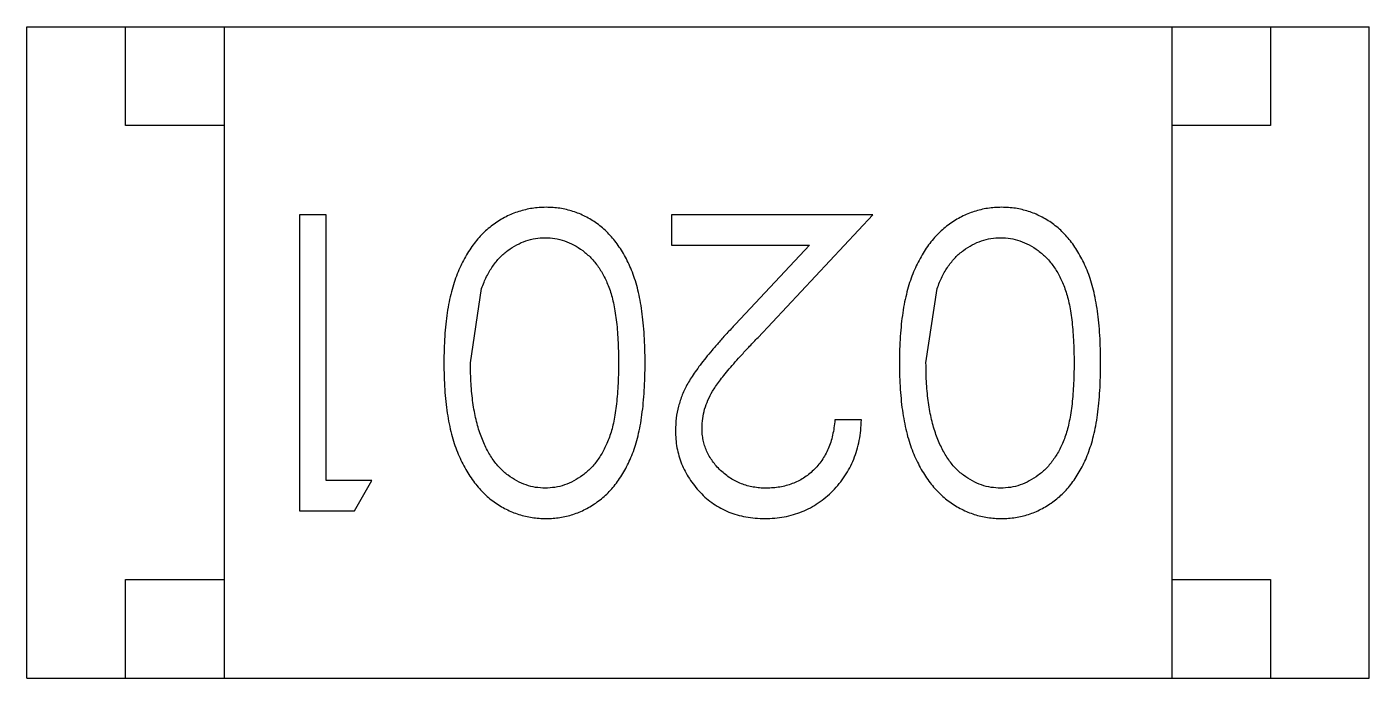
# Model space of a CAD drawing. Header units: inches. Extents: x -190 to 160, y -110 to 38.
# Drawn here: x 51.586 to 52.266, y -50.645 to -50.315 of the extents above; entities that cross this region are included whole.
import ezdxf

# ---------------------------------------------------------------- set-up
doc = ezdxf.new("R2010")
doc.units = ezdxf.units.IN
doc.header["$LTSCALE"] = 1.21
doc.header["$MEASUREMENT"] = 0
doc.layers.get('0').update_dxf_attribs({"linetype": 'CONTINUOUS'})

msp = doc.modelspace()

# ---------------------------------------------------------------- linework, layer by layer
at = {"color": 7, "linetype": 'Continuous'}
for p, q in [((51.58565, -50.6451), (51.58565, -50.3151)), ((51.58565, -50.3151), (52.26565, -50.3151)), ((51.63565, -50.3651), (51.63565, -50.3151)), ((51.68565, -50.3151), (51.68565, -50.6451)), ((52.16565, -50.3151), (52.16565, -50.6451)), ((52.21565, -50.3151), (52.21565, -50.3651)), ((52.26565, -50.6451), (52.26565, -50.3151)), ((51.68565, -50.3651), (51.63565, -50.3651)), ((52.21565, -50.3651), (52.16565, -50.3651)), ((51.72385, -50.41038), (51.72385, -50.56038)), ((51.73731, -50.41038), (51.72385, -50.41038)), ((51.73731, -50.545), (51.73731, -50.41038)), ((51.91231, -50.41038), (51.91231, -50.42577)), ((52.01423, -50.41038), (51.91231, -50.41038)), ((51.95606, -50.47246), (52.01423, -50.41038)), ((51.91231, -50.42577), (51.98211, -50.42577)), ((51.98211, -50.42577), (51.94458, -50.46582)), ((51.81038, -50.48538), (51.81606, -50.44767)), ((52.04115, -50.48538), (52.04683, -50.44767)), ((52.00846, -50.51423), (51.995, -50.51423)), ((51.76038, -50.545), (51.73731, -50.545)), ((51.75158, -50.56038), (51.76038, -50.545)), ((51.72385, -50.56038), (51.75158, -50.56038)), ((51.63565, -50.6451), (51.63565, -50.5951)), ((51.63565, -50.5951), (51.68565, -50.5951)), ((52.16565, -50.5951), (52.21565, -50.5951)), ((52.21565, -50.5951), (52.21565, -50.6451)), ((51.58565, -50.6451), (52.26565, -50.6451))]:
    msp.add_line(p, q, dxfattribs=at)
for points, knots in [([(51.8487, -50.40654), (51.8475, -50.40656), (51.84513, -50.40659), (51.84162, -50.40704), (51.83818, -50.40769), (51.83483, -50.40862), (51.83157, -50.40985), (51.82837, -50.41127), (51.82529, -50.41304), (51.82227, -50.41501), (51.81938, -50.41727), (51.81665, -50.4198), (51.81405, -50.42257), (51.81165, -50.42563), (51.80939, -50.42893), (51.80732, -50.43249), (51.80539, -50.43629), (51.80362, -50.44036), (51.802, -50.44474), (51.80068, -50.4495), (51.7995, -50.45459), (51.79854, -50.46003), (51.79784, -50.46585), (51.79729, -50.47202), (51.79701, -50.47856), (51.79695, -50.48303), (51.79692, -50.48532)], [0, 0, 0, 0, 0.033824, 0.067298, 0.10028, 0.133019, 0.165736, 0.198792, 0.232372, 0.266409, 0.301016, 0.336196, 0.371972, 0.408574, 0.446394, 0.485225, 0.525372, 0.567224, 0.611081, 0.65775, 0.70702, 0.759235, 0.814484, 0.873227, 0.934937, 1, 1, 1, 1]), ([(51.89885, -50.48532), (51.89883, -50.48294), (51.8988, -50.4783), (51.8985, -50.47153), (51.898, -50.46518), (51.89728, -50.45924), (51.89638, -50.4537), (51.89533, -50.44855), (51.894, -50.44383), (51.89249, -50.4395), (51.89079, -50.4355), (51.88893, -50.43178), (51.88692, -50.42831), (51.88474, -50.42511), (51.88244, -50.42213), (51.87997, -50.4194), (51.87731, -50.41697), (51.87452, -50.41477), (51.8716, -50.41285), (51.86858, -50.41117), (51.86549, -50.4097), (51.86229, -50.40858), (51.85902, -50.40766), (51.85567, -50.407), (51.85221, -50.4066), (51.84988, -50.40656), (51.8487, -50.40654)], [0, 0, 0, 0, 0.068113, 0.132564, 0.193427, 0.250218, 0.303569, 0.353576, 0.400235, 0.443586, 0.484619, 0.524292, 0.56238, 0.599049, 0.63494, 0.669782, 0.704009, 0.737842, 0.771098, 0.803896, 0.836415, 0.868639, 0.900715, 0.933378, 0.966213, 1, 1, 1, 1]), ([(52.07946, -50.40654), (52.07827, -50.40656), (52.0759, -50.40659), (52.07238, -50.40704), (52.06895, -50.40769), (52.0656, -50.40862), (52.06234, -50.40985), (52.05914, -50.41127), (52.05605, -50.41304), (52.05304, -50.41501), (52.05015, -50.41727), (52.04742, -50.4198), (52.04482, -50.42257), (52.04241, -50.42563), (52.04016, -50.42893), (52.03809, -50.43249), (52.03616, -50.43629), (52.03439, -50.44036), (52.03277, -50.44474), (52.03145, -50.4495), (52.03027, -50.45459), (52.02931, -50.46003), (52.02861, -50.46585), (52.02806, -50.47202), (52.02777, -50.47856), (52.02772, -50.48303), (52.02769, -50.48532)], [0, 0, 0, 0, 0.033824, 0.067298, 0.10028, 0.133019, 0.165736, 0.198792, 0.232372, 0.266409, 0.301016, 0.336196, 0.371972, 0.408574, 0.446394, 0.485225, 0.525372, 0.567224, 0.611081, 0.65775, 0.70702, 0.759235, 0.814484, 0.873227, 0.934937, 1, 1, 1, 1]), ([(52.12962, -50.48532), (52.1296, -50.48294), (52.12957, -50.4783), (52.12927, -50.47153), (52.12877, -50.46518), (52.12805, -50.45924), (52.12715, -50.4537), (52.1261, -50.44855), (52.12477, -50.44383), (52.12326, -50.4395), (52.12156, -50.4355), (52.1197, -50.43178), (52.11769, -50.42831), (52.11551, -50.42511), (52.11321, -50.42213), (52.11074, -50.4194), (52.10808, -50.41697), (52.10529, -50.41477), (52.10237, -50.41285), (52.09935, -50.41117), (52.09626, -50.4097), (52.09306, -50.40858), (52.08979, -50.40766), (52.08644, -50.407), (52.08298, -50.4066), (52.08065, -50.40656), (52.07946, -50.40654)], [0, 0, 0, 0, 0.068113, 0.132564, 0.193427, 0.250218, 0.303569, 0.353576, 0.400235, 0.443586, 0.484619, 0.524292, 0.56238, 0.599049, 0.63494, 0.669782, 0.704009, 0.737842, 0.771098, 0.803896, 0.836415, 0.868639, 0.900715, 0.933378, 0.966213, 1, 1, 1, 1]), ([(51.81606, -50.44767), (51.81645, -50.44663), (51.81721, -50.44458), (51.81854, -50.44165), (51.82, -50.43892), (51.82161, -50.4364), (51.82336, -50.43409), (51.8252, -50.43195), (51.82721, -50.43004), (51.83002, -50.42779), (51.83371, -50.42544), (51.83842, -50.42345), (51.84327, -50.42213), (51.84658, -50.42199), (51.84824, -50.42192)], [0, 0, 0, 0, 0.075949, 0.148549, 0.218996, 0.286119, 0.351826, 0.416074, 0.478265, 0.540325, 0.660405, 0.774606, 0.887187, 1, 1, 1, 1]), ([(51.84824, -50.42192), (51.8499, -50.422), (51.8532, -50.42217), (51.85807, -50.42347), (51.86281, -50.42554), (51.86658, -50.42792), (51.86943, -50.43023), (51.87149, -50.43215), (51.87337, -50.4343), (51.87515, -50.43661), (51.87678, -50.43912), (51.87824, -50.44183), (51.8796, -50.44473), (51.88085, -50.44784), (51.88194, -50.45125), (51.88286, -50.45502), (51.88362, -50.45917), (51.8843, -50.46367), (51.88476, -50.46857), (51.88511, -50.47384), (51.88537, -50.47949), (51.88538, -50.48338), (51.88538, -50.48538)], [0, 0, 0, 0, 0.060034, 0.120278, 0.182348, 0.247919, 0.281641, 0.315701, 0.350322, 0.385703, 0.421819, 0.459196, 0.497866, 0.538301, 0.58121, 0.628183, 0.679403, 0.734699, 0.794074, 0.858416, 0.927049, 1, 1, 1, 1]), ([(52.04683, -50.44767), (52.04722, -50.44663), (52.04798, -50.44458), (52.04931, -50.44165), (52.05077, -50.43892), (52.05238, -50.4364), (52.05413, -50.43409), (52.05597, -50.43195), (52.05798, -50.43004), (52.06079, -50.42779), (52.06448, -50.42544), (52.06919, -50.42345), (52.07403, -50.42213), (52.07735, -50.42199), (52.07901, -50.42192)], [0, 0, 0, 0, 0.075949, 0.148549, 0.218996, 0.286119, 0.351826, 0.416074, 0.478265, 0.540325, 0.660405, 0.774606, 0.887187, 1, 1, 1, 1]), ([(52.07901, -50.42192), (52.08066, -50.422), (52.08397, -50.42217), (52.08884, -50.42347), (52.09358, -50.42554), (52.09735, -50.42792), (52.1002, -50.43023), (52.10226, -50.43215), (52.10414, -50.4343), (52.10592, -50.43661), (52.10755, -50.43912), (52.10901, -50.44183), (52.11037, -50.44473), (52.11162, -50.44784), (52.11271, -50.45125), (52.11363, -50.45502), (52.11439, -50.45917), (52.11507, -50.46367), (52.11553, -50.46857), (52.11588, -50.47384), (52.11614, -50.47949), (52.11615, -50.48338), (52.11615, -50.48538)], [0, 0, 0, 0, 0.060034, 0.120278, 0.182348, 0.247919, 0.281641, 0.315701, 0.350322, 0.385703, 0.421819, 0.459196, 0.497866, 0.538301, 0.58121, 0.628183, 0.679403, 0.734699, 0.794074, 0.858416, 0.927049, 1, 1, 1, 1]), ([(51.94458, -50.46582), (51.94314, -50.46736), (51.94037, -50.47033), (51.93642, -50.47468), (51.93287, -50.47882), (51.92967, -50.48269), (51.92681, -50.48632), (51.92435, -50.48971), (51.92225, -50.49285), (51.91991, -50.49668), (51.9176, -50.50142), (51.91568, -50.50732), (51.91445, -50.51341), (51.9143, -50.51755), (51.91423, -50.51964)], [0, 0, 0, 0, 0.09953, 0.192079, 0.277712, 0.357454, 0.429648, 0.495771, 0.555538, 0.608657, 0.707578, 0.804328, 0.901298, 1, 1, 1, 1]), ([(51.92769, -50.51844), (51.92775, -50.51681), (51.92788, -50.51357), (51.92892, -50.50878), (51.93062, -50.50413), (51.9326, -50.50033), (51.93464, -50.49721), (51.93653, -50.49452), (51.93888, -50.4916), (51.94153, -50.48831), (51.94462, -50.48477), (51.94807, -50.48093), (51.95192, -50.47678), (51.95464, -50.47394), (51.95606, -50.47246)], [0, 0, 0, 0, 0.088014, 0.174976, 0.2638, 0.355443, 0.406413, 0.465519, 0.533076, 0.609353, 0.693899, 0.787171, 0.889197, 1, 1, 1, 1]), ([(51.79692, -50.48532), (51.79695, -50.48763), (51.797, -50.49212), (51.79729, -50.49868), (51.79783, -50.50489), (51.79858, -50.51073), (51.79953, -50.51621), (51.80069, -50.52133), (51.80211, -50.52608), (51.80369, -50.53051), (51.80552, -50.53459), (51.80743, -50.53843), (51.80955, -50.54198), (51.81178, -50.54529), (51.81421, -50.54831), (51.81677, -50.55109), (51.81949, -50.55361), (51.82237, -50.55584), (51.82534, -50.55784), (51.82843, -50.55954), (51.8316, -50.561), (51.83487, -50.56217), (51.8382, -50.5631), (51.84162, -50.56377), (51.84513, -50.56417), (51.8475, -50.56421), (51.8487, -50.56423)], [0, 0, 0, 0, 0.065278, 0.127205, 0.186168, 0.241675, 0.294115, 0.343609, 0.390387, 0.434463, 0.476646, 0.517002, 0.555936, 0.593716, 0.630057, 0.665601, 0.700745, 0.734917, 0.768681, 0.802087, 0.834849, 0.867433, 0.900138, 0.932806, 0.966212, 1, 1, 1, 1]), ([(51.84824, -50.54885), (51.84661, -50.54876), (51.84332, -50.54858), (51.83847, -50.54735), (51.8338, -50.5452), (51.83006, -50.54286), (51.82719, -50.54057), (51.82515, -50.53856), (51.82319, -50.53635), (51.82139, -50.53386), (51.8197, -50.53115), (51.81815, -50.52821), (51.8167, -50.52503), (51.81537, -50.52161), (51.81422, -50.51793), (51.81314, -50.51403), (51.81234, -50.50986), (51.81159, -50.50545), (51.81109, -50.50078), (51.81063, -50.49588), (51.81045, -50.49071), (51.81041, -50.48719), (51.81038, -50.48538)], [0, 0, 0, 0, 0.059689, 0.119507, 0.181075, 0.246162, 0.279894, 0.314468, 0.350403, 0.387474, 0.426147, 0.466624, 0.508745, 0.553328, 0.600058, 0.649177, 0.700552, 0.754894, 0.811825, 0.871514, 0.934319, 1, 1, 1, 1]), ([(51.88538, -50.48538), (51.88538, -50.4874), (51.88537, -50.49131), (51.88511, -50.49697), (51.88477, -50.50225), (51.88424, -50.50715), (51.88365, -50.51168), (51.88282, -50.51581), (51.88191, -50.51957), (51.88082, -50.52298), (51.87957, -50.5261), (51.87822, -50.529), (51.87672, -50.5317), (51.87509, -50.53421), (51.87335, -50.53654), (51.87145, -50.53867), (51.86944, -50.54061), (51.86657, -50.54286), (51.86283, -50.54521), (51.85813, -50.54735), (51.85322, -50.54858), (51.8499, -50.54876), (51.84824, -50.54885)], [0, 0, 0, 0, 0.073302, 0.142286, 0.206253, 0.266017, 0.321612, 0.372532, 0.419497, 0.462398, 0.502825, 0.541489, 0.579034, 0.615143, 0.650298, 0.684912, 0.718701, 0.752189, 0.817245, 0.879117, 0.939613, 1, 1, 1, 1]), ([(51.8487, -50.56423), (51.84988, -50.56421), (51.85221, -50.56417), (51.85567, -50.56376), (51.85904, -50.56311), (51.86232, -50.56216), (51.86554, -50.56101), (51.86866, -50.55954), (51.87169, -50.55782), (51.87464, -50.55588), (51.87745, -50.55365), (51.88012, -50.55122), (51.88258, -50.54849), (51.88491, -50.54554), (51.88705, -50.54232), (51.88909, -50.53888), (51.89091, -50.53518), (51.89258, -50.53121), (51.89406, -50.5269), (51.89534, -50.5222), (51.89646, -50.51709), (51.8973, -50.51155), (51.898, -50.50559), (51.8985, -50.4992), (51.8988, -50.4924), (51.89883, -50.48773), (51.89885, -50.48532)], [0, 0, 0, 0, 0.033742, 0.066533, 0.099153, 0.13154, 0.164087, 0.196563, 0.229707, 0.263315, 0.297504, 0.331686, 0.366482, 0.4021, 0.438958, 0.476748, 0.515985, 0.556589, 0.599519, 0.645765, 0.695487, 0.748721, 0.805687, 0.866754, 0.931405, 1, 1, 1, 1]), ([(52.02769, -50.48532), (52.02772, -50.48763), (52.02777, -50.49212), (52.02806, -50.49868), (52.0286, -50.50489), (52.02934, -50.51073), (52.0303, -50.51621), (52.03146, -50.52133), (52.03288, -50.52608), (52.03446, -50.53051), (52.03629, -50.53459), (52.0382, -50.53843), (52.04032, -50.54198), (52.04255, -50.54529), (52.04498, -50.54831), (52.04754, -50.55109), (52.05026, -50.55361), (52.05314, -50.55584), (52.05611, -50.55784), (52.0592, -50.55954), (52.06237, -50.561), (52.06563, -50.56217), (52.06897, -50.5631), (52.07239, -50.56377), (52.0759, -50.56417), (52.07827, -50.56421), (52.07946, -50.56423)], [0, 0, 0, 0, 0.065278, 0.127205, 0.186168, 0.241675, 0.294115, 0.343609, 0.390387, 0.434463, 0.476646, 0.517002, 0.555936, 0.593716, 0.630057, 0.665601, 0.700745, 0.734917, 0.768681, 0.802087, 0.834849, 0.867433, 0.900138, 0.932806, 0.966212, 1, 1, 1, 1]), ([(52.07901, -50.54885), (52.07738, -50.54876), (52.07409, -50.54858), (52.06924, -50.54735), (52.06457, -50.5452), (52.06083, -50.54286), (52.05796, -50.54057), (52.05592, -50.53856), (52.05396, -50.53635), (52.05216, -50.53386), (52.05047, -50.53115), (52.04892, -50.52821), (52.04746, -50.52503), (52.04614, -50.52161), (52.04499, -50.51793), (52.04391, -50.51403), (52.04311, -50.50986), (52.04236, -50.50545), (52.04185, -50.50078), (52.0414, -50.49588), (52.04122, -50.49071), (52.04118, -50.48719), (52.04115, -50.48538)], [0, 0, 0, 0, 0.059689, 0.119507, 0.181075, 0.246162, 0.279894, 0.314468, 0.350403, 0.387474, 0.426147, 0.466624, 0.508745, 0.553328, 0.600058, 0.649177, 0.700552, 0.754894, 0.811825, 0.871514, 0.934319, 1, 1, 1, 1]), ([(52.11615, -50.48538), (52.11615, -50.4874), (52.11614, -50.49131), (52.11588, -50.49697), (52.11554, -50.50225), (52.11501, -50.50715), (52.11442, -50.51168), (52.11359, -50.51581), (52.11268, -50.51957), (52.11159, -50.52298), (52.11034, -50.5261), (52.10899, -50.529), (52.10749, -50.5317), (52.10586, -50.53421), (52.10412, -50.53654), (52.10222, -50.53867), (52.10021, -50.54061), (52.09734, -50.54286), (52.0936, -50.54521), (52.0889, -50.54735), (52.08399, -50.54858), (52.08067, -50.54876), (52.07901, -50.54885)], [0, 0, 0, 0, 0.073302, 0.142286, 0.206253, 0.266017, 0.321612, 0.372532, 0.419497, 0.462398, 0.502825, 0.541489, 0.579034, 0.615143, 0.650298, 0.684912, 0.718701, 0.752189, 0.817245, 0.879117, 0.939613, 1, 1, 1, 1]), ([(52.07946, -50.56423), (52.08065, -50.56421), (52.08298, -50.56417), (52.08644, -50.56376), (52.08981, -50.56311), (52.09309, -50.56216), (52.09631, -50.56101), (52.09943, -50.55954), (52.10246, -50.55782), (52.10541, -50.55588), (52.10822, -50.55365), (52.11089, -50.55122), (52.11335, -50.54849), (52.11568, -50.54554), (52.11782, -50.54232), (52.11986, -50.53888), (52.12168, -50.53518), (52.12335, -50.53121), (52.12483, -50.5269), (52.12611, -50.5222), (52.12723, -50.51709), (52.12807, -50.51155), (52.12877, -50.50559), (52.12927, -50.4992), (52.12957, -50.4924), (52.1296, -50.48773), (52.12962, -50.48532)], [0, 0, 0, 0, 0.033742, 0.066533, 0.099153, 0.13154, 0.164087, 0.196563, 0.229707, 0.263315, 0.297504, 0.331686, 0.366482, 0.4021, 0.438958, 0.476748, 0.515985, 0.556589, 0.599519, 0.645765, 0.695487, 0.748721, 0.805687, 0.866754, 0.931405, 1, 1, 1, 1]), ([(51.95954, -50.56423), (51.96122, -50.56419), (51.96451, -50.56412), (51.96934, -50.56344), (51.97397, -50.56232), (51.9784, -50.56081), (51.98261, -50.55879), (51.98663, -50.55637), (51.99046, -50.55352), (51.994, -50.55021), (51.99727, -50.5466), (52.00015, -50.5427), (52.00258, -50.53855), (52.00461, -50.53415), (52.00624, -50.52953), (52.00739, -50.52464), (52.0082, -50.51952), (52.00837, -50.51602), (52.00846, -50.51423)], [0, 0, 0, 0, 0.06445, 0.126725, 0.187421, 0.247417, 0.306749, 0.366595, 0.427749, 0.490235, 0.553031, 0.614805, 0.676505, 0.738096, 0.801021, 0.864897, 0.931209, 1, 1, 1, 1]), ([(51.995, -50.51423), (51.99487, -50.51557), (51.99462, -50.51817), (51.99388, -50.52194), (51.99294, -50.5255), (51.9917, -50.52882), (51.99019, -50.5319), (51.98845, -50.53477), (51.98646, -50.53741), (51.98419, -50.53978), (51.98173, -50.5419), (51.97911, -50.54378), (51.97634, -50.54535), (51.9734, -50.54661), (51.97032, -50.54761), (51.96709, -50.54833), (51.96371, -50.54875), (51.96141, -50.54881), (51.96023, -50.54885)], [0, 0, 0, 0, 0.073648, 0.143686, 0.210962, 0.275557, 0.338064, 0.399311, 0.4594, 0.51934, 0.579024, 0.637809, 0.695959, 0.754122, 0.813113, 0.873453, 0.935561, 1, 1, 1, 1]), ([(51.91423, -50.51964), (51.91428, -50.52112), (51.91436, -50.52404), (51.91493, -50.52835), (51.91594, -50.5325), (51.91728, -50.53652), (51.91908, -50.54036), (51.92125, -50.54406), (51.92379, -50.54764), (51.92672, -50.55099), (51.92992, -50.55413), (51.93347, -50.5568), (51.93722, -50.5591), (51.9412, -50.56102), (51.94546, -50.56245), (51.94995, -50.56347), (51.95467, -50.56412), (51.9579, -50.56419), (51.95954, -50.56423)], [0, 0, 0, 0, 0.06271, 0.123347, 0.183401, 0.242828, 0.302097, 0.36242, 0.423725, 0.487032, 0.550491, 0.612709, 0.674265, 0.73617, 0.799211, 0.863483, 0.930525, 1, 1, 1, 1]), ([(51.96023, -50.54885), (51.95911, -50.54882), (51.95691, -50.54876), (51.95368, -50.54832), (51.95058, -50.54764), (51.94761, -50.54664), (51.94477, -50.54538), (51.94207, -50.54383), (51.93951, -50.54198), (51.9371, -50.5399), (51.9349, -50.53762), (51.93299, -50.53519), (51.93134, -50.53268), (51.92999, -50.53004), (51.92896, -50.52729), (51.92825, -50.52443), (51.92777, -50.52148), (51.92772, -50.51946), (51.92769, -50.51844)], [0, 0, 0, 0, 0.068027, 0.133505, 0.19695, 0.26027, 0.322741, 0.384982, 0.448465, 0.513424, 0.578224, 0.640011, 0.700094, 0.760067, 0.819012, 0.877878, 0.938035, 1, 1, 1, 1])]:
    msp.add_open_spline(points, degree=3, knots=knots, dxfattribs=at)

doc.saveas('drawing.dxf')
